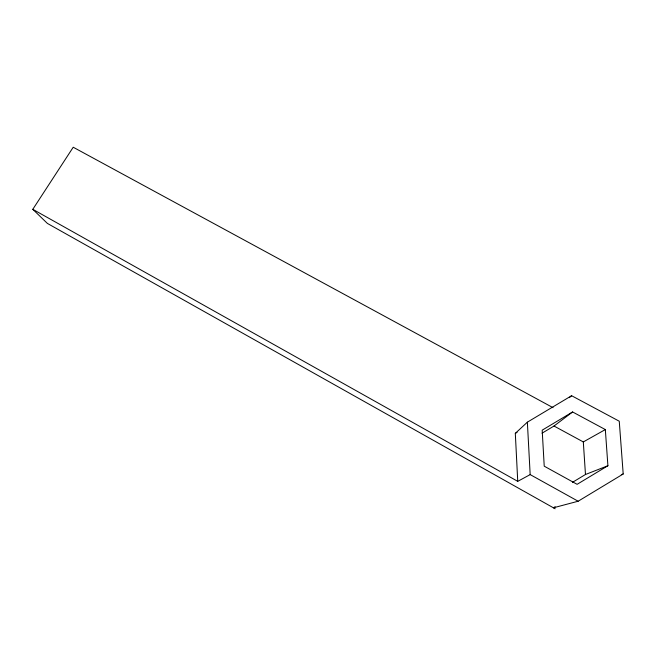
<?xml version="1.0" encoding="UTF-8"?>
<svg xmlns="http://www.w3.org/2000/svg" width="656" height="656" viewBox="0 0 656 656"><rect width="100%" height="100%" fill="white"/><g stroke="black" fill="none" stroke-linecap="round" stroke-linejoin="round"><path stroke-width="0.98" d="M555.156 508.769L47.388 223.417L32.8 209.313L73.218 147.231L553.074 407.696M578.141 501.233L530.171 474.608L517.74 481.348L515.313 433.362L527.367 422.169L571.614 395.716L619.256 421.218L623.2 473.993L578.141 501.233L553.418 507.793L555.165 506.744M569.351 397.643L571.614 395.716M542.028 433.198L554.008 426.023L572.598 411.96L605.332 429.573L607.907 465.735L577.108 484.325L544.226 466.178L542.184 430.172L572.598 411.96M572.491 482.332L585.472 474.501L607.907 465.735M515.313 433.362L517.067 432.312M554.008 426.023L583.315 441.931L605.332 429.573M621.289 474.624L623.2 473.993M32.8 209.313L517.74 481.348M583.315 441.931L585.472 474.501M527.367 422.169L530.171 474.608"/></g></svg>
